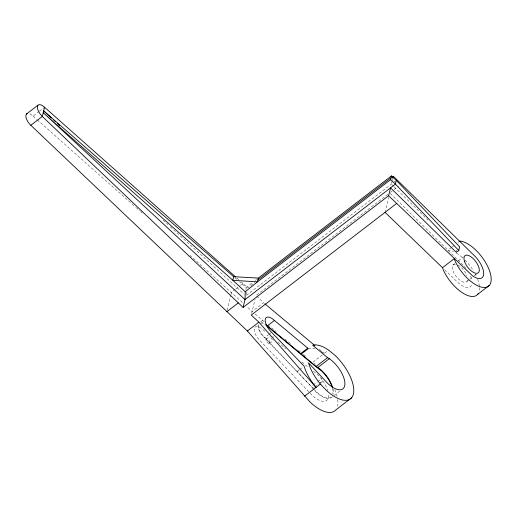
<?xml version="1.0" encoding="UTF-8"?>
<svg xmlns="http://www.w3.org/2000/svg" width="517" height="517" viewBox="0 0 517 517"><rect width="100%" height="100%" fill="white"/><g stroke="black" fill="none" stroke-linecap="round" stroke-linejoin="round"><path stroke-width="0.39" stroke-dasharray="2.58 1.94" d="M246.014 289.753L246.079 287.484L239.591 281.823M456.343 252.38L456.834 250.131M227.157 310.194L230.744 295.394M230.931 294.612L231.493 292.279L235.325 289.339M251.63 313.502L255.023 299.472M385.055 212.358L388.629 197.552M246.202 294.386L246.732 292.241M392.261 180.53L391.375 184.104L393.663 186.346M392.435 179.813L392.972 177.667M29.902 113.889A8.647 3.923 52.5 0 1 33.062 116.079L38.807 111.672M39.441 111.181L44.546 107.265M235.965 288.848L239.791 285.907M240.431 285.416L242.984 283.458L247.798 287.95L254.816 282.56M246.079 287.484L252.8 282.321M255.243 280.447L256.464 279.51M246.48 295.323L396.261 180.349M387.84 194.347L255.967 295.575L263.586 302.71L252.096 311.525L246.803 306.575M390.38 192.402L393.463 190.03M394.083 189.558L398.407 186.236M260.62 321.949L264.168 319.228M258.216 324.605A11.174 5.073 52.5 0 0 262.584 335.733L264.491 337.756L268.627 334.583M269.215 334.124L270.992 332.767M266.171 339.062L270.572 335.682M269.706 343.294L273.474 340.399M451.606 247.326L447.903 250.17L448.821 250.125A27.666 12.557 52.5 0 1 453.37 251.508M452.226 246.855L454.075 245.433M457.784 242.589L459.632 241.161M299.369 369.804L297.004 371.613L264.491 337.756M299.963 369.345L302.917 367.083M322.349 354.921L312.772 362.268L315.215 364.259M320.908 351.347A32.991 14.98 52.5 0 1 324.262 353.454L328.612 350.112M452.924 265.001L454.779 263.58M458.482 260.736L463.426 256.943M296.887 371.012L297.004 371.613L311.331 386.503L312.598 385.527M313.237 385.042L317.05 382.115M317.684 381.63L322.13 378.211M314.052 387.498L312.779 388.474L311.331 386.503M314.691 387.013L318.504 384.086M319.138 383.595L322.951 380.674M320.592 382.819L323.131 380.867M466.883 281.5L469.352 279.607M469.972 279.128L473.675 276.285M474.296 275.813L476.764 273.913M339.688 391.201L332.063 397.056A20.447 9.28 52.5 0 1 316.372 392.287L314.426 390.219M313.509 371.309L317.154 374.269A19.749 8.963 52.5 0 1 327.778 390.639M264.788 331.21L262.94 329.665A10.482 4.756 52.5 0 0 254.299 328.431A10.482 4.756 52.5 0 0 260.238 340.819L308.714 391.744M277.765 342.002L285.798 348.684M301.857 362.055L308.655 367.71M319.312 349.311L324.262 353.454M255.191 314.116L264.478 321.884M268.194 324.986L276.246 331.72M284.912 338.971L291.724 344.665M298.535 350.358L301.01 352.432M303.485 354.5L305.347 356.058M234.873 277.707L237.232 279.768M236.954 278.101L238.764 279.71M241.174 281.849L242.984 283.458M33.062 116.079L36.681 119.298M37.282 119.828L135.596 207.123M136.197 207.66L139.816 210.871M140.424 211.408L142.834 213.553M189.881 255.327L243.268 303.279M163.191 220.21L167.947 224.559M170.326 226.737L244.063 294.179M444.743 269.855L457.7 282.334A17.067 7.749 52.5 0 0 471.775 284.344M394.232 186.908L427.986 220.016M390.329 193.436L462.108 264.168A17.067 7.749 52.5 0 1 466.922 269.712M313.593 388.868L316.462 391.912A19.749 8.963 52.5 0 0 331.617 396.52M310.148 393.263L312.061 395.292A19.749 8.963 52.5 0 0 328.534 394.458M313.115 388.364L264.639 337.446A10.482 4.756 52.5 0 1 259.295 323.842M270.882 337.853L271.07 338.176A2.766 1.254 52.5 0 0 272.491 339.688M308.345 348.613A32.991 14.98 52.5 0 1 316.184 349.201M260.348 323.177A10.482 4.756 52.5 0 1 264.762 324.295M334.816 389.676A32.991 14.98 52.5 0 1 337.2 396.791M337.73 399.622A32.991 14.98 52.5 0 1 337.556 406.226M332.399 388.06A19.749 8.963 52.5 0 1 332.741 394.238M272.692 336.328A2.766 1.254 52.5 0 1 273.609 337.427M470.515 276.156A17.067 7.749 52.5 0 1 471.775 280.356M467.471 280.214A10.851 4.924 52.5 0 1 455.826 276.02A10.851 4.924 52.5 0 1 455.458 264.168M457.868 264.975A10.851 4.924 52.5 0 1 466.909 275.774M261.505 322.524A11.174 5.073 52.5 0 1 263.347 323.08M333.071 389.114A20.447 9.28 52.5 0 1 333.349 394.109M456.472 253.143A27.666 12.557 52.5 0 1 462.915 258.015M465.132 260.148A27.666 12.557 52.5 0 1 473.456 270.824M475.369 274.217A27.666 12.557 52.5 0 1 476.034 275.561M477.624 279.296A27.666 12.557 52.5 0 1 479.414 286.812M479.466 287.62A27.666 12.557 52.5 0 1 479.149 291.233M269.047 343.488L268.594 343.353A2.766 1.254 52.5 0 1 266.669 341.556L266.326 340.949A2.766 1.254 52.5 0 1 266.83 338.868A2.766 1.254 52.5 0 1 269.551 341.407A2.766 1.254 52.5 0 1 269.047 343.488"/><path stroke-width="0.78" d="M245.239 291.775L257.479 281.868L258.3 278.101L391.44 175.909L396.261 180.349L395.447 184.097L245.019 299.595L43.228 112.725L232.87 280.298L245.239 291.775L245.019 299.595L243.08 307.428L42.323 116.467A8.647 3.923 52.5 0 1 37.418 106.25A8.647 3.923 52.5 0 1 44.546 107.265L235.746 277.028M51.403 117.954L43.674 110.884L233.69 276.679L232.87 280.298L257.479 281.868L390.619 179.657L391.44 175.909M243.08 307.428L388.61 195.717L390.555 187.852L456.343 252.38L458.786 250.506L459.6 246.758L396.261 180.349M44.546 107.265L42.323 116.467L30.833 125.288L247.385 331.003L310.355 402.342A32.991 14.98 52.5 0 0 335.675 410.039L351.515 397.877M392.972 177.667L393.327 176.239L473.837 255.165A17.067 7.749 52.5 0 1 483.692 274.062A17.067 7.749 52.5 0 1 472.583 275.891L388.61 195.717M26.425 114.063L37.915 105.248M257.886 279.988L391.033 177.79M392.048 177.221L393.327 176.239M226.782 311.751L238.266 302.936M396.785 203.349L251.256 315.06L258.875 322.181L316.049 387.375A32.991 14.98 52.5 0 1 304.093 366.172L269.674 330.292A11.174 5.073 52.5 0 1 265.305 319.163A11.174 5.073 52.5 0 1 272.453 318.802L308.345 348.613L300.946 354.255M247.385 331.003L258.875 322.181M265.867 324.65L267.367 325.872L274.456 320.43M267.367 325.872L300.687 353.596L307.777 348.154M478.354 293.32A27.666 12.557 52.5 0 1 462.457 292.809A27.666 12.557 52.5 0 1 443.773 270.947L442.494 267.683L454.223 258.674L455.509 261.938A27.666 12.557 52.5 0 0 482.723 287.374A27.666 12.557 52.5 0 0 487.77 266.552A27.666 12.557 52.5 0 0 460.557 241.116L459.632 241.161M300.687 353.596L316.113 366.43L327.552 357.648L329.316 358.675A20.447 9.28 52.5 0 1 344.891 384.377A20.447 9.28 52.5 0 1 327.81 383.504L308.449 362.831A32.991 14.98 52.5 0 0 320.398 384.034L326.195 390.186A32.991 14.98 52.5 0 0 353.395 394.064A32.991 14.98 52.5 0 0 334.699 355.063L328.612 350.112A32.991 14.98 52.5 0 0 312.695 345.272L327.552 357.648M316.113 366.43L317.871 367.458L329.316 358.675M304.558 396.196L320.398 384.034M477.572 294.432L489.302 285.429M233.69 276.679L258.3 278.101M264.827 303.744L314.976 345.686M53.781 120.131L55.565 121.76M57.348 123.395L59.726 125.566M390.619 179.657L395.447 184.097L458.786 250.506M385.055 212.358L442.494 267.683M332.173 387.265A19.749 8.963 52.5 0 0 321.548 370.896L316.145 366.902L267.334 326.292A10.482 4.756 52.5 0 0 265.887 325.064M30.833 125.288A8.647 3.923 52.5 0 1 27.298 113.514M317.871 367.458A20.447 9.28 52.5 0 1 332.638 387.472M464.44 261.156A10.851 4.924 52.5 0 0 477.553 273.215A10.851 4.924 52.5 0 0 472.919 258.364A10.851 4.924 52.5 0 0 464.44 261.156"/></g></svg>
